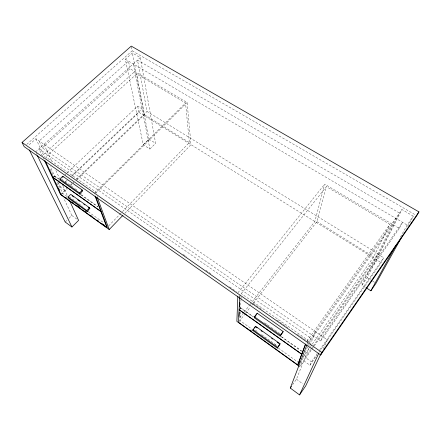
<?xml version="1.0" encoding="UTF-8"?>
<svg xmlns="http://www.w3.org/2000/svg" width="441" height="441" viewBox="0 0 441 441"><rect width="100%" height="100%" fill="white"/><g stroke="black" fill="none" stroke-linecap="round" stroke-linejoin="round"><path stroke-width="0.33" stroke-dasharray="2.21 1.65" d="M239.672 296.925L239.733 295.586L326.401 186.653L389.85 224.342L373.725 256.778L312.167 344.289M239.948 297.251L240.014 295.878M240.362 311.853L239.921 320.513L252.191 329.317M240.499 309.191L240.565 307.862L253.415 316.963M239.832 308.711L240.571 307.768L240.984 299.687M241.018 299.015L241.122 296.991M124.908 213.257L190.986 144.659L187.122 102.56L130.034 68.708L128.485 61.112L39.155 140.988L42.342 147.889L320.712 340.998L322.647 336.637L402.561 222.33L399.325 228.405L324.708 184.156L314.846 221.509L252.131 301.842M253.586 302.961L316.947 221.591L326.401 186.653M307.256 341.328L307.741 340.061L241.293 293.623M307.03 344.515L307.526 343.23M307.443 346.979L299.759 366.625L313.27 347.337M307.691 346.345L308.435 344.443M292.598 384.75L296.446 379.221L309.902 345.634M310.155 345L315.486 331.693M303.805 360.848L309.957 365.242L311.467 361.846L317.355 353.362M323.336 348.66L327.459 339.956L35.93 138.766L28.489 145.387M365.308 287.24L361.978 285.101L395.753 218.328M378.571 254.148L399.496 213.047L137.498 60.114L147.013 111.452L378.571 254.148L313.584 346.896M361.978 285.101L367.166 277.654L401.966 209.552L413.294 216.134L406.641 228.124M318.948 352.276L381.096 262.615L383.676 257.776L377.672 254.071L311.103 348.963M400.538 236.982L407.137 225.02L413.294 216.134M309.957 365.242L316.996 355.093M319.708 349.967L383.676 257.776M320.712 340.998L399.325 228.405M303.094 357.193L310.199 347.095M310.591 346.532L311.776 344.851M310.707 349.526L305.194 357.386L311.467 361.846M307.768 342.591L401.966 209.552M392.655 224.452L309.18 342.541L310.872 338.208L38.979 148.893L42.198 155.706L134.753 71.508M306.925 341.202L389.85 224.342M239.843 317.586L243.653 312.702M244.077 312.156L249.589 305.1M250.008 304.56L251.706 302.388M239.22 321.412L245.135 313.816M245.56 313.27L250.207 307.305M251.894 305.133L253.162 303.507M239.094 309.736L240.565 307.862M237.964 292.708L324.708 184.156M108.69 225.902L122.052 212.088M122.526 211.592L189.332 142.515L185.562 103.001L136.616 73.928L45.445 157.244M149.907 149.03L155.618 143.319L140.299 57.589L132.361 52.981L125.316 59.248L143.259 144.764L149.907 149.03L133.27 63.928M65.185 222.01L67.082 220.136M68.978 218.262L71.817 215.445L63.647 197.992M143.259 144.764L148.981 139.102L132.361 52.981M94.424 193.186L185.562 103.001M95.686 193.141L187.122 102.56M60.516 194.503L66.96 188.318M70.356 185.055L73.399 182.133M76.31 179.338L147.013 111.452M61.475 194.464L67.401 188.77M70.367 185.92L73.823 182.596M76.789 179.752L144.472 114.71L136.616 73.928M65.356 181.868L66.85 180.446M71.828 175.7L142.041 108.795L137.669 106.099L66.393 173.539M64.899 190.292L60.516 187.16L63.989 183.847M64.485 183.373L67.467 180.534M71.933 176.273L138.948 112.372L137.669 106.099M57.92 181.554L59.419 180.143M64.899 174.956L65.896 174.013M61.613 178.362L63.057 176.99M53.416 177.067L54.585 175.976L50.307 166.775M53.863 176.824L54.64 176.097L59.138 179.283M42.342 147.889L130.034 68.708M35.594 151.941L140.299 57.589M26.758 144.372L132.179 50.82L131.269 46.101M132.179 50.82L415.604 215.004M125.316 59.248L407.137 225.02M144.472 114.71L189.332 142.515M316.947 221.591L373.725 256.778M138.948 112.372L381.096 262.615M148.981 139.102L155.618 143.319M367.166 277.654L372.143 280.818M372.7 281.171L375.467 282.924M159.603 237.87L160.733 238.658M183.307 254.457L186.697 256.827M205.886 270.256L212.093 274.605M229.59 286.848L236.365 291.589M253.299 303.441L262.329 309.758M277.003 320.028L287.868 327.63M297.405 334.306L308.055 341.758M61.69 179.217L70.681 185.578M71.244 185.975L74.617 188.357M75.179 188.754L77.429 190.347M264.655 322.768L266.86 324.328M267.411 324.719L270.724 327.062M271.276 327.448L274.589 329.791M275.14 330.182L280.101 333.694M54.585 175.976L59.028 179.123M81.26 194.878L97.93 206.691M240.571 307.768L253.421 316.881M281.364 336.681L302.041 351.328M81.056 194.817L97.919 206.768M281.347 336.759L301.457 351.008M69.231 196.796L82.511 206.316M255.449 330.221L257.114 331.412M261.563 334.598L277.119 345.75M274.809 344.537L276.474 345.727M67.115 196.543L62.65 193.334L57.214 181.637M88.327 211.757L103.96 222.97M278.409 348.131L297.934 362.138M71.817 215.445L77.015 219.238M296.446 379.221L302.961 383.973M36.19 153.17L37.083 155.017M43.361 158.17L43.946 159.405M35.93 138.766L44.392 156.847M50.224 169.311L53.725 176.797M56.646 183.032L58.686 187.392M46.322 158.192L45.748 156.963L95.73 191.896L96.204 193.175M54.64 176.097L55.5 177.944M58.212 182.177L60.516 187.16M44.017 144.35L51.95 161.797M55.913 170.518L59.314 177.999M62.997 186.102L67.241 195.446M97.389 196.377L97.863 197.662"/><path stroke-width="0.66" d="M237.837 296.12L236.872 321.384L299.202 366.228M239.645 297.598L239.094 309.648L301.727 354.151M239.055 316.462L239.248 312.344M239.502 306.859L239.695 302.741M252.869 330.563L252.969 329.675L255.565 326.268L280.057 343.748L279.941 344.206L277.284 348.092L252.869 330.563L253.443 329.807M254.308 317.774L254.418 316.781L257.164 313.215L283.139 331.511L283.012 332.023L280.2 336.125L254.308 317.774L255.223 316.583M254.468 328.115L255.565 326.268M257.097 313.76L257.164 313.215M277.284 348.092L280.057 343.748M280.2 336.125L280.426 335.199L283.139 331.511M302.416 353.213L301.699 354.228L239.094 309.736L238.52 322.31L297.692 364.872L305.514 344.079M297.967 364.487L305.58 344.289M299.053 362.937L299.77 361.041M320.982 353.632L305.679 385.952L299.549 394.899L290.288 388.063L306.787 345.154M299.549 394.899L318.656 353.489M320.673 354.955L321.864 352.447L418.95 211.884L131.269 46.101L22.05 142.437L24.183 146.655L320.673 354.955L416.795 215.693L418.95 211.884M366.421 287.951L370.864 290.806L395.594 245.951M401.316 237.716L376.019 283.276L370.864 290.806M290.288 388.063L291.44 386.404M297.692 364.872L298.37 363.908M255.273 316.131L256.37 314.709M44.524 160.634L60.516 194.503L109.219 229.541L123.006 215.23M87.368 211.741L86.86 210.528L89.595 207.794L70.753 194.343L68.008 197.006L68.57 198.246L87.368 211.741L88.277 210.831L88.046 210.28L89.865 208.461L89.595 207.794M29.332 149.962L65.185 222.01L71.949 226.999L78.575 220.373L69.794 201.057M80.091 194.283L79.529 192.943L82.428 190.115L62.727 176.235L59.816 178.985L60.445 180.358L80.091 194.283L81.05 193.34L80.802 192.734L82.726 190.854L82.428 190.115M22.05 142.437L321.864 352.447M81.602 190.06L82.726 190.854M59.816 178.985L79.529 192.943M254.418 316.781L280.426 335.199M72.159 195.815L73.823 197M77.693 199.767L79.909 201.35M83.779 204.117L84.887 204.905M88.206 207.276L89.865 208.461M255.504 326.759L257.169 327.944M261.061 330.722L262.169 331.516M271.612 338.258L272.72 339.052M277.163 342.222L278.828 343.412M68.008 197.006L86.86 210.528M252.969 329.675L277.488 347.265M65.941 197.678L67.06 198.483M72.081 202.094L73.2 202.899M77.109 205.704L79.341 207.314M84.926 211.327L86.039 212.127M91.066 215.743L92.186 216.542M97.207 220.158L98.326 220.958M102.235 223.769L104.467 225.373M249.964 329.978L251.635 331.18M37.38 155.634L71.949 226.999M58.587 188.313L59.452 190.159M45.258 160.915L53.03 177.431L100.835 211.399L95.058 196.063M62.727 176.235L63.057 176.99M95.609 196.35L107.257 227.38M97.351 197.612L109.219 229.541M100.879 211.515L53.085 177.552L61.183 194.751L106.965 227.683L100.879 211.515"/></g></svg>
